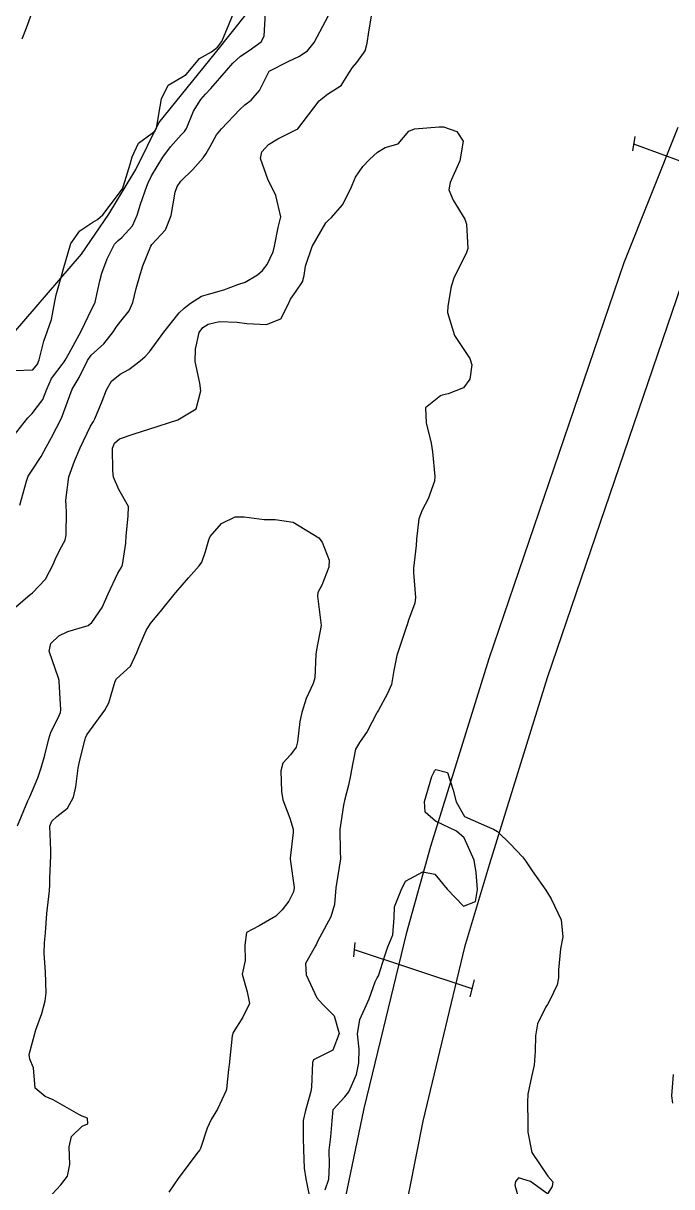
# Model space of a CAD drawing. Header units: metres. Extents: x 292545 to 299085, y 7450245 to 7463078.
# Drawn here: x 295724.8 to 295769.3, y 7458928.2 to 7459008.1 of the extents above; entities that cross this region are included whole.
import ezdxf

# ---------------------------------------------------------------- set-up
doc = ezdxf.new("R2010")
doc.units = ezdxf.units.M
for name, color, linetype in [('Curvas de Nivel 1m', 11, 'Continuous'), ('Curvas de Nivel 5m', 15, 'Continuous'), ('Hidrografia', 140, 'Continuous'), ('Linha Férrea', 20, 'Continuous'), ('Pórtico', 62, 'Continuous')]:
    doc.layers.add(name, color=color, linetype=linetype)

msp = doc.modelspace()

# ---------------------------------------------------------------- linework, layer by layer
at = {"layer": 'Curvas de Nivel 1m', "flags": 128}
for points, elevation in [([(295724.144, 7458979.724), (295725.159, 7458981.004), (295725.456, 7458981.309), (295726.184, 7458982.274), (295726.456, 7458982.99), (295726.767, 7458983.704), (295727.498, 7458984.68), (295727.634, 7458984.845), (295727.718, 7458984.977), (295727.996, 7458985.461), (295728.803, 7458986.961), (295729.538, 7458988.488), (295729.698, 7458988.792), (295729.762, 7458988.948), (295730.086, 7458990.424), (295730.224, 7458990.943), (295730.588, 7458991.935), (295731.102, 7458992.935), (295731.349, 7458993.18), (295731.6, 7458993.377), (295732.336, 7458994.199), (295732.654, 7458994.92), (295732.882, 7458995.666), (295733.312, 7458996.913), (295733.409, 7458997.149), (295733.65, 7458997.623), (295734.412, 7458998.899), (295734.939, 7458999.622), (295735.686, 7459000.425), (295735.91, 7459000.657), (295736.036, 7459000.877), (295736.522, 7459002.055), (295737.02, 7459002.867), (295737.347, 7459003.233), (295737.72, 7459003.613), (295738.778, 7459004.844), (295739.224, 7459005.355), (295739.748, 7459005.831), (295740.346, 7459006.233), (295741.166, 7459006.816), (295741.369, 7459007.211), (295741.465, 7459008.813)], 659), ([(295724.246, 7458984.264), (295725.493, 7458984.31), (295725.81, 7458984.685), (295725.928, 7458984.996), (295726.245, 7458986.264), (295726.506, 7458986.99), (295726.764, 7458987.754), (295727.005, 7458988.985), (295727.09, 7458989.444), (295727.52, 7458990.981), (295727.534, 7458991.02), (295727.575, 7458991.163), (295728.103, 7458992.972), (295728.712, 7458993.857), (295729.615, 7458994.441), (295729.935, 7458994.63), (295730.296, 7458994.943), (295730.866, 7458995.702), (295731.641, 7458996.723), (295731.703, 7458996.869), (295731.721, 7458996.929), (295732.172, 7458998.411), (295732.321, 7458998.923), (295732.741, 7458999.856), (295733.688, 7459000.541), (295733.884, 7459000.704), (295733.982, 7459000.897), (295734.232, 7459002.37), (295734.332, 7459002.894), (295734.776, 7459003.836), (295735.728, 7459004.389), (295736.026, 7459004.581), (295736.269, 7459004.875), (295736.936, 7459005.677), (295737.752, 7459006.127), (295738.167, 7459006.444), (295738.463, 7459006.85), (295738.976, 7459008.043), (295739.282, 7459008.838)], 658), ([(295724.294, 7458968.019), (295725.311, 7458968.878), (295725.381, 7458968.93), (295725.471, 7458968.998), (295726.367, 7458969.945), (295726.907, 7458970.984), (295727.023, 7458971.296), (295727.343, 7458971.963), (295727.705, 7458972.621), (295727.773, 7458972.976), (295727.799, 7458974.553), (295727.781, 7458974.974), (295727.762, 7458975.35), (295727.967, 7458976.972), (295728.355, 7458978.03), (295728.732, 7458978.961), (295729.448, 7458980.438), (295729.647, 7458980.752), (295729.76, 7458980.947), (295730.244, 7458982.163), (295730.545, 7458982.939), (295730.898, 7458983.519), (295731.489, 7458984.002), (295732.079, 7458984.339), (295732.857, 7458984.916), (295733.206, 7458985.213), (295733.509, 7458985.547), (295734.476, 7458986.896), (295735.536, 7458988.228), (295735.878, 7458988.538), (295736.322, 7458988.872), (295737.06, 7458989.356), (295737.552, 7458989.497), (295738.595, 7458989.806), (295739.563, 7458990.159), (295740.062, 7458990.328), (295740.925, 7458990.816), (295741.266, 7458991.123), (295741.58, 7458991.53), (295741.998, 7458992.396), (295742.082, 7458992.805), (295742.343, 7458994.065), (295742.507, 7458994.801), (295742.178, 7458996.261), (295741.921, 7458996.807), (295741.648, 7458997.317), (295741.122, 7458998.815), (295741.223, 7458999.261), (295741.677, 7458999.769), (295742.32, 7459000.167), (295743.599, 7459000.791), (295743.661, 7459000.822), (295743.694, 7459000.852), (295745.148, 7459002.768), (295745.718, 7459003.23), (295746.649, 7459003.825), (295747.235, 7459004.745), (295747.429, 7459005.051), (295747.743, 7459005.394), (295748.297, 7459006.189), (295748.447, 7459006.73), (295748.553, 7459007.51), (295748.766, 7459008.725)], 661), ([(295725.489, 7459009.003), (295725.028, 7459007.75), (295724.728, 7459007.01)], 658), ([(295724.436, 7458953.01), (295725.14, 7458954.728), (295725.242, 7458954.899), (295725.297, 7458954.998), (295725.839, 7458956.311), (295726.062, 7458956.991), (295726.309, 7458957.855), (295726.596, 7458958.986), (295726.734, 7458959.448), (295727.207, 7458960.374), (295727.397, 7458960.792), (295727.427, 7458960.978), (295727.305, 7458962.916), (295727.297, 7458962.979), (295727.245, 7458963.142), (295726.609, 7458964.987), (295726.74, 7458965.513), (295727.274, 7458966.042), (295727.895, 7458966.356), (295729.281, 7458966.766), (295729.552, 7458966.956), (295730.256, 7458967.988), (295730.67, 7458968.94), (295731.327, 7458970.359), (295731.548, 7458970.71), (295731.638, 7458970.927), (295731.873, 7458972.399), (295731.91, 7458972.924), (295732.036, 7458974.261), (295732.06, 7458974.923), (295731.395, 7458976.091), (295731.032, 7458976.934), (295730.974, 7458977.37), (295730.969, 7458978.935), (295731.097, 7458979.273), (295731.439, 7458979.569), (295732.45, 7458979.913), (295733.446, 7458980.224), (295735.453, 7458980.88), (295736.699, 7458981.629), (295737.035, 7458982.864), (295736.947, 7458983.399), (295736.644, 7458984.869), (295736.659, 7458985.721), (295736.909, 7458986.866), (295737.167, 7458987.223), (295737.529, 7458987.43), (295738.301, 7458987.618), (295739.53, 7458987.571), (295740.185, 7458987.485), (295741.529, 7458987.426), (295742.527, 7458987.806), (295743.01, 7458988.795), (295743.177, 7458989.165), (295743.557, 7458989.698), (295744.001, 7458990.349), (295744.112, 7458990.782), (295744.213, 7458991.414), (295744.659, 7458992.774), (295745.609, 7458994.392), (295745.787, 7458994.583), (295745.99, 7458994.756), (295746.745, 7458995.63), (295747.318, 7458996.743), (295747.406, 7458996.982), (295747.651, 7458997.538), (295748.133, 7458998.26), (295748.591, 7458998.731), (295749.157, 7458999.239), (295749.676, 7458999.56), (295750.561, 7458999.826), (295751.298, 7459000.696), (295751.694, 7459000.843), (295753.372, 7459000.988), (295753.688, 7459000.985), (295754.605, 7459000.656), (295755.035, 7459000.008), (295754.807, 7458998.653), (295754.147, 7458997.162), (295754.043, 7458996.664), (295754.334, 7458995.958), (295755.143, 7458994.647), (295755.264, 7458994.3), (295755.34, 7458992.644), (295755.242, 7458992.298), (295754.408, 7458990.662), (295754.207, 7458990.02), (295753.972, 7458988.666), (295753.962, 7458988.243), (295754.439, 7458986.661), (295755.499, 7458985.078), (295755.622, 7458984.648), (295755.483, 7458983.655), (295755.058, 7458983.073), (295754.003, 7458982.665), (295753.582, 7458982.559), (295753.472, 7458982.533), (295752.441, 7458981.702), (295752.48, 7458980.68), (295752.837, 7458979.271), (295752.934, 7458978.675), (295753.083, 7458976.997), (295753.055, 7458976.673), (295752.623, 7458975.446), (295752.218, 7458974.682), (295751.983, 7458974.074), (295751.821, 7458972.685), (295751.794, 7458972.24), (295751.633, 7458970.687), (295751.627, 7458970.388), (295751.76, 7458968.686), (295751.702, 7458968.291), (295751.289, 7458967.123), (295751.181, 7458966.795), (295751.143, 7458966.692), (295751.069, 7458966.482), (295750.488, 7458964.708), (295750.278, 7458963.679), (295750.11, 7458962.711), (295749.842, 7458962.098), (295749.215, 7458960.951), (295749.131, 7458960.804), (295749.082, 7458960.721), (295748.441, 7458959.487), (295747.904, 7458958.733), (295747.651, 7458958.27), (295747.345, 7458956.738), (295747.327, 7458956.572), (295747.154, 7458955.799), (295746.893, 7458954.744), (295746.82, 7458954.425), (295746.573, 7458952.748), (295746.589, 7458951.259), (295746.608, 7458950.747), (295746.518, 7458950.179), (295746.292, 7458948.752), (295746.19, 7458947.619), (295745.937, 7458946.757), (295745.026, 7458945.07), (295744.939, 7458944.855), (295744.89, 7458944.771), (295744.217, 7458943.572), (295744.263, 7458942.777), (295744.979, 7458941.207), (295745.367, 7458940.764), (295746.187, 7458939.973), (295746.53, 7458938.754), (295746.095, 7458937.605), (295744.936, 7458937.047), (295744.759, 7458936.947), (295744.679, 7458936.773), (295744.612, 7458935.068), (295744.573, 7458934.773), (295744.201, 7458933.466), (295744.059, 7458932.778), (295744.049, 7458931.594), (295744.066, 7458930.778), (295744.111, 7458929.507), (295744.231, 7458928.776), (295744.601, 7458926.986)], 662), ([(295726.82, 7458927.73), (295727.427, 7458928.374), (295727.868, 7458928.97), (295728.035, 7458929.779), (295727.98, 7458930.969), (295728.158, 7458931.679), (295728.877, 7458932.409), (295729.271, 7458932.565), (295729.256, 7458932.956), (295728.884, 7458933.079), (295728.648, 7458933.199), (295726.895, 7458934.2), (295726.342, 7458934.433), (295725.657, 7458934.999), (295725.529, 7458936.396), (295725.287, 7458937.005), (295725.249, 7458937.319), (295725.699, 7458938.999), (295726.107, 7458940.136), (295726.351, 7458940.989), (295726.411, 7458941.559), (295726.367, 7458942.99), (295726.265, 7458944.241), (295726.288, 7458944.991), (295726.352, 7458945.671), (295726.461, 7458946.989), (295726.633, 7458948.551), (295726.661, 7458948.984), (295726.662, 7458949.399), (295726.738, 7458950.984), (295726.74, 7458951.342), (295726.672, 7458952.985), (295726.789, 7458953.321), (295727.13, 7458953.641), (295727.879, 7458954.229), (295728.284, 7458954.969), (295728.435, 7458955.682), (295728.612, 7458956.966), (295728.698, 7458957.437), (295729.077, 7458958.961), (295729.105, 7458959.05), (295729.196, 7458959.254), (295730.446, 7458960.942), (295730.709, 7458961.449), (295731.143, 7458962.931), (295731.245, 7458963.106), (295732.206, 7458963.968), (295732.632, 7458964.916), (295732.814, 7458965.368), (295733.278, 7458966.408), (295733.564, 7458966.906), (295734.358, 7458967.833), (295735.198, 7458968.882), (295735.314, 7458969.035), (295736.167, 7458970.029), (295736.914, 7458970.864), (295737.085, 7458971.113), (295737.343, 7458971.834), (295737.565, 7458972.643), (295737.656, 7458972.857), (295738.451, 7458973.765), (295739.373, 7458974.207), (295739.996, 7458974.208), (295741.371, 7458974.029), (295742.133, 7458974.041), (295743.369, 7458973.843), (295745.133, 7458972.772), (295745.35, 7458972.482), (295745.826, 7458971.251), (295745.82, 7458970.763), (295745.32, 7458969.524), (295745.065, 7458969.023), (295745.029, 7458968.773), (295745.283, 7458966.77), (295744.959, 7458965.08), (295744.909, 7458964.774), (295744.843, 7458963.17), (295744.729, 7458962.775), (295744.256, 7458961.746), (295743.954, 7458960.783), (295743.818, 7458960.173), (295743.655, 7458958.785), (295743.563, 7458958.41), (295743.179, 7458957.883), (295742.651, 7458957.315), (295742.515, 7458956.796), (295742.567, 7458955.377), (295742.646, 7458954.795), (295743.13, 7458953.545), (295743.351, 7458952.788), (295743.359, 7458952.548), (295743.157, 7458950.789), (295743.161, 7458950.72), (295743.423, 7458948.787), (295743.376, 7458948.479), (295743.059, 7458947.83), (295742.607, 7458947.239), (295742.174, 7458946.803), (295741.036, 7458946.156), (295740.16, 7458945.7), (295740.049, 7458944.83), (295740.07, 7458943.772), (295739.863, 7458942.831), (295740.2, 7458941.613), (295740.354, 7458940.826), (295739.911, 7458939.883), (295739.246, 7458938.837), (295739.179, 7458938.609), (295738.988, 7458936.839), (295738.983, 7458936.788), (295738.925, 7458936.296), (295738.792, 7458934.954), (295738.767, 7458934.841), (295738.179, 7458933.558), (295737.738, 7458932.851), (295737.458, 7458932.27), (295736.996, 7458930.859), (295736.948, 7458930.763), (295736.851, 7458930.637), (295735.506, 7458928.88), (295734.823, 7458927.861)], 663), ([(295745.568, 7458928.02), (295745.805, 7458928.76), (295745.865, 7458929.737), (295745.838, 7458930.76), (295745.957, 7458931.669), (295746.047, 7458932.758), (295746.114, 7458933.535), (295746.9, 7458934.416), (295747.177, 7458934.746), (295747.712, 7458935.947), (295747.86, 7458936.736), (295747.881, 7458937.674), (295747.786, 7458938.738), (295747.945, 7458939.717), (295748.399, 7458940.726), (295748.575, 7458941.128), (295748.997, 7458942.299), (295749.132, 7458942.588), (295749.208, 7458942.718), (295749.651, 7458944.079), (295749.865, 7458944.712), (295750.202, 7458945.537), (295750.297, 7458946.707), (295750.317, 7458947.444), (295750.83, 7458948.702), (295750.907, 7458948.87), (295751.078, 7458949.22), (295752.253, 7458949.851), (295753.083, 7458949.69), (295753.935, 7458948.661), (295755.056, 7458947.506), (295755.878, 7458947.824), (295756.013, 7458948.641), (295755.919, 7458949.807), (295755.788, 7458950.643), (295755.108, 7458952.178), (295754.574, 7458952.655), (295753.123, 7458953.338), (295752.415, 7458953.96), (295752.386, 7458954.681), (295752.878, 7458956.393), (295753.016, 7458956.672), (295753.061, 7458956.775), (295753.166, 7458956.883), (295753.947, 7458956.662), (295754.351, 7458955.458), (295754.549, 7458954.656), (295755.128, 7458953.641), (295756.847, 7458952.902), (295757.115, 7458952.79), (295757.378, 7458952.626), (295758.259, 7458951.767), (295759.096, 7458950.89), (295759.3, 7458950.598), (295759.76, 7458949.92), (295760.705, 7458948.584), (295761.064, 7458948.008), (295761.756, 7458946.569), (295761.863, 7458945.399), (295761.719, 7458944.57), (295761.566, 7458943.13), (295761.57, 7458942.574), (295761.483, 7458942.087), (295760.98, 7458941.035), (295760.813, 7458940.744), (295760.711, 7458940.583), (295760.133, 7458939.416), (295760.005, 7458938.589), (295759.983, 7458937.544), (295759.898, 7458936.59), (295759.712, 7458935.795), (295759.473, 7458934.594), (295759.436, 7458934.056), (295759.465, 7458932.594), (295759.475, 7458931.993), (295759.755, 7458930.591), (295760.837, 7458928.97), (295761.179, 7458928.577), (295761.142, 7458928.265), (295760.825, 7458927.749), (295759.657, 7458928.592), (295758.835, 7458928.85), (295758.617, 7458928.603), (295758.579, 7458928.352), (295758.822, 7458927.467)], 662), ([(295769.443, 7458935.95), (295769.338, 7458934.476), (295769.397, 7458933.976)], 661)]:
    msp.add_lwpolyline(points, dxfattribs=dict(at, elevation=elevation))
at = {"layer": 'Curvas de Nivel 5m', "elevation": 660, "flags": 128}
msp.add_lwpolyline([(295724.592, 7458975.012), (295725.05, 7458976.655), (295725.177, 7458977.003), (295725.259, 7458977.148), (295725.408, 7458977.361), (295726.06, 7458978.357), (295726.414, 7458978.99), (295726.764, 7458979.663), (295727.453, 7458980.98), (295728.195, 7458982.969), (295728.669, 7458983.778), (295729.257, 7458984.954), (295729.507, 7458985.315), (295730.365, 7458986.091), (295731.04, 7458986.935), (295731.224, 7458987.235), (295731.53, 7458987.638), (295732.107, 7458988.354), (295732.35, 7458988.922), (295732.597, 7458989.88), (295732.88, 7458990.917), (295733.054, 7458991.439), (295733.592, 7458992.79), (295733.668, 7458992.909), (295734.594, 7458993.909), (295734.992, 7458994.889), (295735.259, 7458996.506), (295735.397, 7458996.884), (295735.647, 7458997.255), (295736.481, 7458998.046), (295737.185, 7458998.865), (295737.386, 7458999.144), (295737.675, 7458999.64), (295738.104, 7459000.436), (295738.437, 7459000.849), (295739.706, 7459002.175), (295740.049, 7459002.487), (295740.469, 7459002.822), (295741.05, 7459003.486), (295741.706, 7459004.81), (295743.055, 7459005.485), (295743.748, 7459005.82), (295744.344, 7459006.191), (295744.796, 7459006.775), (295745.782, 7459008.633)], dxfattribs=at)
at = {"layer": 'Hidrografia'}
msp.add_lwpolyline([(295714.162, 7458928.068), (295713.856, 7458930.109), (295714.413, 7458936.022), (295715.026, 7458940.206), (295715.895, 7458946.022), (295716.15, 7458949.032), (295716.406, 7458953.165), (295716.508, 7458958.148), (295716.201, 7458962.944), (295716.048, 7458965.852), (295716.15, 7458968.25), (295716.612, 7458971.799), (295717.327, 7458975.319), (295719.319, 7458979.145), (295720.545, 7458982.155), (295722.589, 7458985.013), (295728.826, 7458992.238), (295730.716, 7458994.993), (295732.555, 7458998.055), (295734.138, 7459001.269), (295738.028, 7459006.053), (295740.173, 7459008.757)], dxfattribs=at)
at = {"layer": 'Linha Férrea', "linetype": 'Continuous'}
for points in [[(295769.76, 7459000.934), (295766.066, 7458991.656), (295756.784, 7458964.469), (295752.786, 7458951.585), (295751.117, 7458945.595), (295749.54, 7458939.083), (295748.215, 7458933.618), (295746.706, 7458926.369)], [(295770.021, 7458990.194), (295760.792, 7458963.163), (295756.83, 7458950.394), (295755.121, 7458944.675), (295753.538, 7458938.093), (295752.262, 7458932.738), (295750.847, 7458925.58)]]:
    msp.add_lwpolyline(points, dxfattribs=at)
at = {"layer": 'Pórtico'}
for points in [[(295766.814, 7459000.311), (295766.642, 7458999.334)], [(295766.728, 7458999.822), (295775.964, 7458996.438)], [(295747.595, 7458945.009), (295747.499, 7458944.027)], [(295747.547, 7458944.518), (295755.636, 7458941.853)], [(295755.792, 7458942.438), (295755.479, 7458941.268)]]:
    msp.add_lwpolyline(points, dxfattribs=at)

doc.saveas('drawing.dxf')
